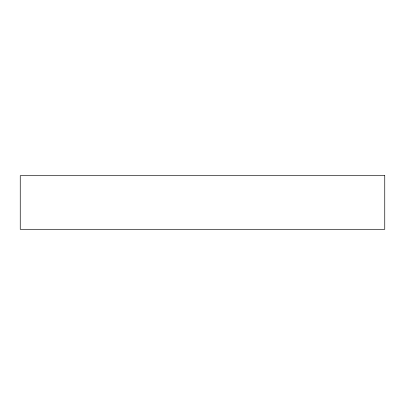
<?xml version="1.0" encoding="UTF-8"?>
<svg xmlns="http://www.w3.org/2000/svg" width="405" height="405" viewBox="0 0 405 405"><rect width="100%" height="100%" fill="white"/><g stroke="black" fill="none" stroke-linecap="round" stroke-linejoin="round"><path stroke-width="0.61" d="M384.75 175.699L20.25 175.699L20.25 229.301L384.75 229.301L384.75 175.699"/></g></svg>
